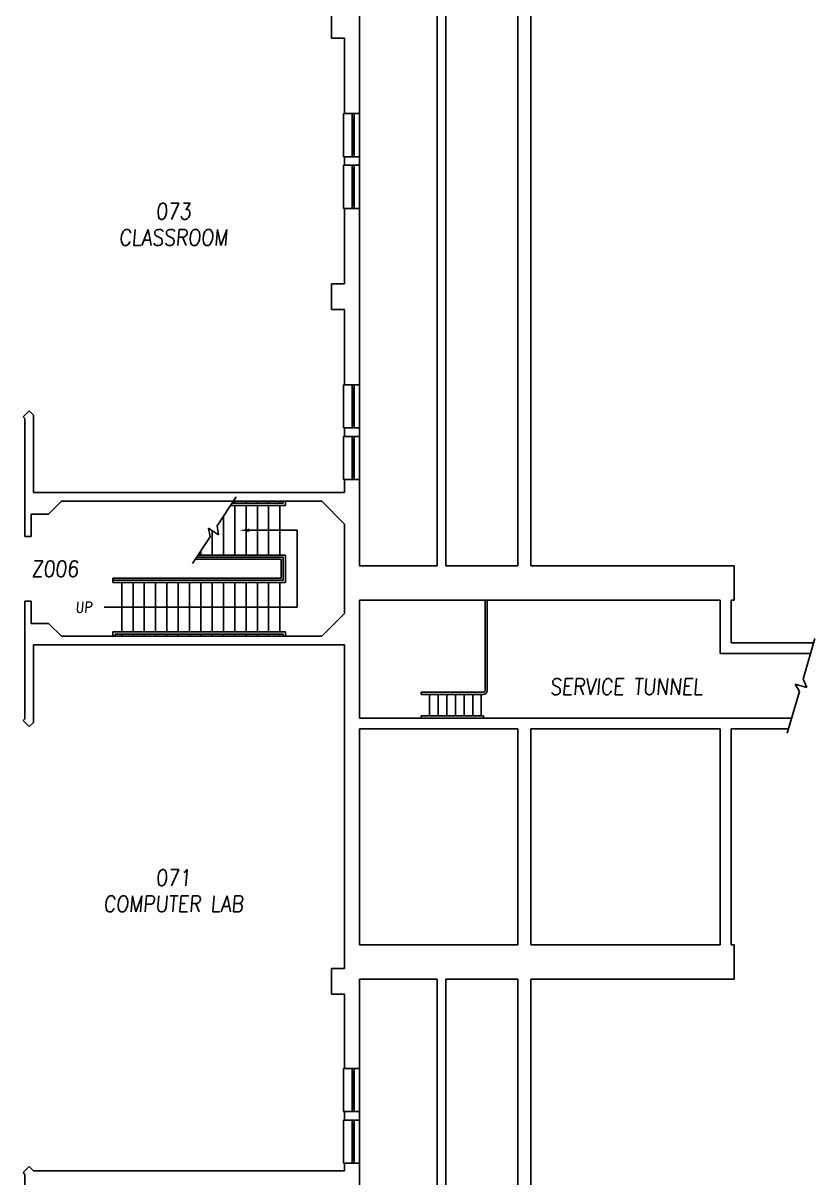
# Model space of a CAD drawing. Extents: x 691 to 4480, y 538 to 3524.
# Drawn here: x 3744 to 4480, y 1504 to 2577 of the extents above; entities that cross this region are included whole.
import ezdxf
from ezdxf.enums import TextEntityAlignment as Align

# ---------------------------------------------------------------- set-up
doc = ezdxf.new("R2010")
doc.units = 0
doc.header["$MEASUREMENT"] = 0
for name, color, linetype in [('A-BELOW', 111, 'CONTINUOUS'), ('A-FS-ID', 6, 'CONTINUOUS'), ('A-FS-NM', 6, 'CONTINUOUS'), ('A-GLAZ', 191, 'CONTINUOUS'), ('A-STRS', 4, 'CONTINUOUS'), ('A-WL-EX', 171, 'CONTINUOUS')]:
    doc.layers.add(name, color=color, linetype=linetype)
doc.styles.get("Standard").update_dxf_attribs({"font": 'ROMANS', "width": 0.85, "oblique": 5, "height": 15})

msp = doc.modelspace()

# ---------------------------------------------------------------- linework, layer by layer
at = {"layer": 'A-BELOW'}
for p, q in [((4041.8, 2492.5), (4042.8, 2492.5)), ((4041.8, 2452.5), (4041.8, 2492.5)), ((4056.8, 2452.5), (4056.8, 2492.5)), ((4042.8, 2452.5), (4041.8, 2452.5)), ((4041.8, 2404.5), (4041.8, 2444.5)), ((4041.8, 2444.5), (4042.8, 2444.5)), ((4056.8, 2404.5), (4056.8, 2444.5)), ((4042.8, 2404.5), (4041.8, 2404.5)), ((4041.8, 2200.5), (4041.8, 2240.5)), ((4041.8, 2240.5), (4042.8, 2240.5)), ((4056.8, 2200.5), (4056.8, 2240.5)), ((4042.8, 2200.5), (4041.8, 2200.5)), ((4041.8, 2152.5), (4041.8, 2192.5)), ((4041.8, 2192.5), (4042.8, 2192.5)), ((4056.8, 2152.5), (4056.8, 2192.5)), ((4042.8, 2152.5), (4041.8, 2152.5)), ((4173.3, 1956.5), (4173.3, 2040.5)), ((4175.3, 1956.5), (4175.3, 2040.5)), ((4113.8, 1955), (4171.8, 1955)), ((4113.8, 1955), (4113.8, 1953)), ((4113.8, 1953), (4171.8, 1953)), ((4121.8, 1933), (4121.8, 1953)), ((4129.8, 1933), (4129.8, 1953)), ((4137.8, 1933), (4137.8, 1953)), ((4145.8, 1933), (4145.8, 1953)), ((4153.8, 1933), (4153.8, 1953)), ((4161.8, 1933), (4161.8, 1953)), ((4169.8, 1933), (4169.8, 1953)), ((4113.8, 1933), (4171.8, 1933)), ((4113.8, 1931), (4113.8, 1933)), ((4171.8, 1931), (4171.8, 1933)), ((4041.8, 1565.5), (4041.8, 1605.5)), ((4041.8, 1605.5), (4042.8, 1605.5)), ((4056.8, 1565.5), (4056.8, 1605.5)), ((4042.8, 1565.5), (4041.8, 1565.5)), ((4041.8, 1557.5), (4042.8, 1557.5)), ((4041.8, 1517.5), (4041.8, 1557.5)), ((4056.8, 1517.5), (4056.8, 1557.5)), ((4042.8, 1517.5), (4041.8, 1517.5))]:
    msp.add_line(p, q, dxfattribs=at)
for radius in [3.5, 1.5]:
    msp.add_arc((4171.8, 1956.5), radius, 270, 0, dxfattribs=at)
at = {"layer": 'A-GLAZ'}
for p, q in [((4049.8, 2492.5), (4049.8, 2452.5)), ((4049.8, 2489.5), (4051.8, 2489.5)), ((4050.8, 2489.5), (4050.8, 2455.5)), ((4051.1, 2489.5), (4051.1, 2455.5)), ((4051.6, 2489.5), (4051.6, 2455.5)), ((4051.8, 2492.5), (4051.8, 2452.5)), ((4049.8, 2455.5), (4051.8, 2455.5)), ((4049.8, 2444.5), (4049.8, 2404.5)), ((4049.8, 2441.5), (4051.8, 2441.5)), ((4050.8, 2441.5), (4050.8, 2407.5)), ((4051.1, 2441.5), (4051.1, 2407.5)), ((4051.6, 2441.5), (4051.6, 2407.5)), ((4051.8, 2444.5), (4051.8, 2404.5)), ((4049.8, 2407.5), (4051.8, 2407.5)), ((4049.8, 2240.5), (4049.8, 2200.5)), ((4049.8, 2237.5), (4051.8, 2237.5)), ((4050.8, 2237.5), (4050.8, 2203.5)), ((4051.1, 2237.5), (4051.1, 2203.5)), ((4051.6, 2237.5), (4051.6, 2203.5)), ((4051.8, 2240.5), (4051.8, 2200.5)), ((4049.8, 2203.5), (4051.8, 2203.5)), ((4049.8, 2192.5), (4049.8, 2152.5)), ((4049.8, 2189.5), (4051.8, 2189.5)), ((4050.8, 2189.5), (4050.8, 2155.5)), ((4051.1, 2189.5), (4051.1, 2155.5)), ((4051.6, 2189.5), (4051.6, 2155.5)), ((4051.8, 2192.5), (4051.8, 2152.5)), ((4049.8, 2155.5), (4051.8, 2155.5)), ((4049.8, 1605.5), (4049.8, 1565.5)), ((4049.8, 1602.5), (4051.8, 1602.5)), ((4050.8, 1602.5), (4050.8, 1568.5)), ((4051.1, 1602.5), (4051.1, 1568.5)), ((4051.6, 1602.5), (4051.6, 1568.5)), ((4051.8, 1605.5), (4051.8, 1565.5)), ((4049.8, 1568.5), (4051.8, 1568.5)), ((4049.8, 1557.5), (4049.8, 1517.5)), ((4051.8, 1557.5), (4051.8, 1517.5)), ((4049.8, 1554.5), (4051.8, 1554.5)), ((4050.8, 1554.5), (4050.8, 1520.5)), ((4051.1, 1554.5), (4051.1, 1520.5)), ((4051.6, 1554.5), (4051.6, 1520.5)), ((4049.8, 1520.5), (4051.8, 1520.5))]:
    msp.add_line(p, q, dxfattribs=at)
at = {"layer": 'A-STRS'}
for p, q in [((3942.1, 2136.5), (3924.5, 2109.5)), ((3987.9, 2128.5), (3936.9, 2128.5)), ((3985.9, 2130.5), (3938.2, 2130.5)), ((3940.8, 2130.5), (3940.8, 2132.5)), ((3940.8, 2082.5), (3940.8, 2128.5)), ((3951.3, 2130.5), (3951.3, 2132.5)), ((3951.3, 2082.5), (3951.3, 2128.5)), ((3961.8, 2130.5), (3961.8, 2132.5)), ((3961.8, 2082.5), (3961.8, 2128.5)), ((3972.3, 2130.5), (3972.3, 2132.5)), ((3972.3, 2082.5), (3972.3, 2128.5)), ((3982.8, 2130.5), (3982.8, 2132.5)), ((3982.8, 2082.5), (3982.8, 2128.5)), ((3985.9, 2132.5), (3985.9, 2130.5)), ((3987.9, 2132.5), (3987.9, 2128.5)), ((3930.3, 2082.5), (3930.3, 2118.4)), ((3916.3, 2107.3), (3917.9, 2099.5)), ((3925.7, 2101.1), (3916.3, 2107.3)), ((3919.8, 2082.5), (3919.8, 2105)), ((3924.5, 2109.5), (3925.7, 2101.1)), ((3954.3, 2105.5), (3998.8, 2105.5)), ((3998.8, 2034), (3998.8, 2105.5)), ((3917.9, 2099.5), (3901.6, 2074.5)), ((3987.9, 2082.5), (3906.8, 2082.5)), ((3909.3, 2082.5), (3909.3, 2086.3)), ((3987.9, 2082.5), (3987.9, 2057)), ((3983.9, 2078.5), (3904.2, 2078.5)), ((3985.9, 2080.5), (3905.5, 2080.5)), ((3983.9, 2078.5), (3983.9, 2061)), ((3985.9, 2080.5), (3985.9, 2059)), ((3983.9, 2061), (3827.6, 2061)), ((3827.6, 2057), (3827.6, 2061)), ((3985.9, 2059), (3827.6, 2059)), ((3987.9, 2057), (3827.6, 2057)), ((3835.8, 2011), (3835.8, 2057)), ((3846.3, 2011), (3846.3, 2057)), ((3856.8, 2011), (3856.8, 2057)), ((3867.3, 2011), (3867.3, 2057)), ((3877.8, 2011), (3877.8, 2057)), ((3888.3, 2011), (3888.3, 2057)), ((3898.8, 2011), (3898.8, 2057)), ((3909.3, 2011), (3909.3, 2057)), ((3919.8, 2011), (3919.8, 2057)), ((3930.3, 2011), (3930.3, 2057)), ((3940.8, 2011), (3940.8, 2057)), ((3951.3, 2011), (3951.3, 2057)), ((3961.8, 2011), (3961.8, 2057)), ((3972.3, 2011), (3972.3, 2057)), ((3982.8, 2011), (3982.8, 2057)), ((3998.8, 2034), (3819.5, 2034)), ((3987.9, 2011), (3827.6, 2011)), ((3827.6, 2011), (3827.6, 2007)), ((3985.9, 2009), (3829.6, 2009)), ((3829.6, 2009), (3829.6, 2007)), ((3835.8, 2007), (3835.8, 2009)), ((3846.3, 2007), (3846.3, 2009)), ((3856.8, 2007), (3856.8, 2009)), ((3867.3, 2007), (3867.3, 2009)), ((3877.8, 2007), (3877.8, 2009)), ((3888.3, 2007), (3888.3, 2009)), ((3898.8, 2007), (3898.8, 2009)), ((3909.3, 2007), (3909.3, 2009)), ((3919.8, 2007), (3919.8, 2009)), ((3930.3, 2007), (3930.3, 2009)), ((3940.8, 2007), (3940.8, 2009)), ((3951.3, 2007), (3951.3, 2009)), ((3961.8, 2007), (3961.8, 2009)), ((3972.3, 2007), (3972.3, 2009)), ((3982.8, 2007), (3982.8, 2009)), ((3985.9, 2007), (3985.9, 2009)), ((3987.9, 2007), (3987.9, 2011))]:
    msp.add_line(p, q, dxfattribs=at)
msp.add_solid([(3954.3, 2104), (3954.3, 2107), (3945.3, 2105.5)], dxfattribs=at)
at = {"layer": 'A-WL-EX'}
for p, q in [((4215.8, 2838.5), (4215.8, 2072.5)), ((4128.8, 2826.5), (4128.8, 2072.5)), ((4136.8, 2826.5), (4136.8, 2072.5)), ((4203.8, 2826.5), (4203.8, 2072.5)), ((4056.8, 2652.5), (4056.8, 2492.5)), ((4030.8, 2586.5), (4030.8, 2562.5)), ((4030.8, 2562.5), (4042.8, 2562.5)), ((4042.8, 2562.5), (4042.8, 2492.5)), ((4042.8, 2492.5), (4056.8, 2492.5)), ((4042.8, 2452.5), (4042.8, 2444.5)), ((4042.8, 2452.5), (4056.8, 2452.5)), ((4042.8, 2452.5), (4042.8, 2444.5)), ((4056.8, 2452.5), (4056.8, 2444.5)), ((4042.8, 2444.5), (4056.8, 2444.5)), ((4042.8, 2404.5), (4056.8, 2404.5)), ((4042.8, 2404.5), (4042.8, 2334.5)), ((4056.8, 2404.5), (4056.8, 2240.5)), ((4030.8, 2334.5), (4030.8, 2310.5)), ((4042.8, 2334.5), (4030.8, 2334.5)), ((4030.8, 2310.5), (4042.8, 2310.5)), ((4042.8, 2310.5), (4042.8, 2240.5)), ((4042.8, 2240.5), (4056.8, 2240.5)), ((3744.2, 2210.8), (3749.9, 2216.4)), ((3744.2, 2210.8), (3745.8, 2209.2)), ((3753.8, 2212.5), (3749.9, 2216.4)), ((3753.8, 2140.5), (3753.8, 2212.5)), ((3745.8, 2209.2), (3745.8, 2099.7)), ((4042.8, 2200.5), (4042.8, 2192.5)), ((4042.8, 2200.5), (4056.8, 2200.5)), ((4056.8, 2200.5), (4056.8, 2192.5)), ((4042.8, 2192.5), (4056.8, 2192.5)), ((4042.8, 2152.5), (4056.8, 2152.5)), ((4042.8, 2152.5), (4042.8, 2140.5)), ((4056.8, 2152.5), (4056.8, 2072.5)), ((4042.8, 2140.5), (3753.8, 2140.5)), ((3767.8, 2120.5), (3779.8, 2132.5)), ((3779.8, 2132.5), (4021.6, 2132.5)), ((4021.6, 2132.5), (4042.8, 2111.3)), ((3751.8, 2099.7), (3751.8, 2120.5)), ((3751.8, 2120.5), (3767.8, 2120.5)), ((4042.8, 2111.3), (4042.8, 2028.2)), ((3751.8, 2099.7), (3745.8, 2099.7)), ((4056.8, 2072.5), (4128.8, 2072.5)), ((4136.8, 2072.5), (4203.8, 2072.5)), ((4215.8, 2072.5), (4404.8, 2072.5)), ((4404.8, 2040.5), (4404.8, 2072.5)), ((3745.8, 1930.3), (3745.8, 2039.7)), ((3751.8, 2039.7), (3745.8, 2039.7)), ((3751.8, 2039.7), (3751.8, 2019)), ((4056.8, 2040.5), (4391.8, 2040.5)), ((4056.8, 2040.5), (4056.8, 1931)), ((4391.8, 1991), (4391.8, 2040.5)), ((4401.8, 2001), (4401.8, 2040.5)), ((4401.8, 2040.5), (4404.8, 2040.5)), ((4021.6, 2007), (4042.8, 2028.2)), ((3751.8, 2019), (3767.8, 2019)), ((3767.8, 2019), (3779.8, 2007)), ((3779.8, 2007), (4021.6, 2007)), ((3753.8, 1999), (4042.8, 1999)), ((3753.8, 1999), (3753.8, 1927)), ((4042.8, 1999), (4042.8, 1698.5)), ((4401.8, 2001), (4478.5, 2001)), ((4479.7, 2005), (4468.6, 1967.1)), ((4391.8, 1991), (4475.6, 1991)), ((4468.6, 1967.1), (4472.2, 1959.4)), ((4465.2, 1955.6), (4454, 1917)), ((4472.2, 1959.4), (4461.4, 1962.6)), ((4461.4, 1962.6), (4465.2, 1955.6)), ((4056.8, 1931), (4458.1, 1931)), ((3744.2, 1928.7), (3745.8, 1930.3)), ((3744.2, 1928.7), (3749.9, 1923.1)), ((3753.8, 1927), (3749.9, 1923.1)), ((4056.8, 1921), (4203.8, 1921)), ((4056.8, 1921), (4056.8, 1720.5)), ((4203.8, 1921), (4203.8, 1720.5)), ((4215.8, 1921), (4215.8, 1720.5)), ((4215.8, 1921), (4391.8, 1921)), ((4391.8, 1720.5), (4391.8, 1921)), ((4401.8, 1720.5), (4401.8, 1921)), ((4401.8, 1921), (4455.1, 1921)), ((4056.8, 1720.5), (4203.8, 1720.5)), ((4215.8, 1720.5), (4391.8, 1720.5)), ((4404.8, 1720.5), (4401.8, 1720.5)), ((4404.8, 1720.5), (4404.8, 1688.5)), ((4042.8, 1698.5), (4030.8, 1698.5)), ((4030.8, 1698.5), (4030.8, 1674.5)), ((4056.8, 1688.5), (4128.8, 1688.5)), ((4056.8, 1688.5), (4056.8, 1605.5)), ((4128.8, 1688.5), (4128.8, 1182.5)), ((4136.8, 1688.5), (4203.8, 1688.5)), ((4136.8, 1688.5), (4136.8, 1182.5)), ((4203.8, 1688.5), (4203.8, 1182.5)), ((4215.8, 1688.5), (4215.8, 1170.5)), ((4215.8, 1688.5), (4404.8, 1688.5)), ((4030.8, 1674.5), (4042.8, 1674.5)), ((4042.8, 1674.5), (4042.8, 1605.5)), ((4042.8, 1605.5), (4056.8, 1605.5)), ((4042.8, 1565.5), (4056.8, 1565.5)), ((4042.8, 1565.5), (4042.8, 1557.5)), ((4042.8, 1557.5), (4056.8, 1557.5)), ((4056.8, 1565.5), (4056.8, 1557.5)), ((3744.2, 1508.8), (3749.9, 1514.4)), ((3753.8, 1510.5), (3749.9, 1514.4)), ((4042.8, 1517.5), (4056.8, 1517.5)), ((4042.8, 1517.5), (4042.8, 1510.5)), ((4056.8, 1517.5), (4056.8, 1353.5)), ((3744.2, 1508.8), (3745.8, 1507.2)), ((3745.8, 1507.2), (3745.8, 1433.8)), ((3753.8, 1510.5), (4042.8, 1510.5))]:
    msp.add_line(p, q, dxfattribs=at)

# ---------------------------------------------------------------- texts
at = {"layer": 'A-FS-ID', "oblique": 5, "width": 0.85}
for s, p in [('073', (3883.8, 2401.8)), ('Z006', (3773.8, 2069.7)), ('SERVICE TUNNEL', (4304.5, 1960.2)), ('071', (3883.8, 1782.8))]:
    msp.add_text(s, height=15, dxfattribs=at).set_placement(p, align=Align.MIDDLE)
at = {"layer": 'A-FS-NM', "oblique": 5, "width": 0.85}
for s, p in [('CLASSROOM', (3883.8, 2377.5)), ('COMPUTER LAB', (3883.8, 1758.5))]:
    msp.add_text(s, height=15, dxfattribs=at).set_placement(p, align=Align.MIDDLE)
at = {"layer": 'A-STRS', "oblique": 5, "width": 0.85}
msp.add_text('UP', height=10, dxfattribs=at).set_placement((3800.5, 2034), align=Align.MIDDLE)

doc.saveas('drawing.dxf')
